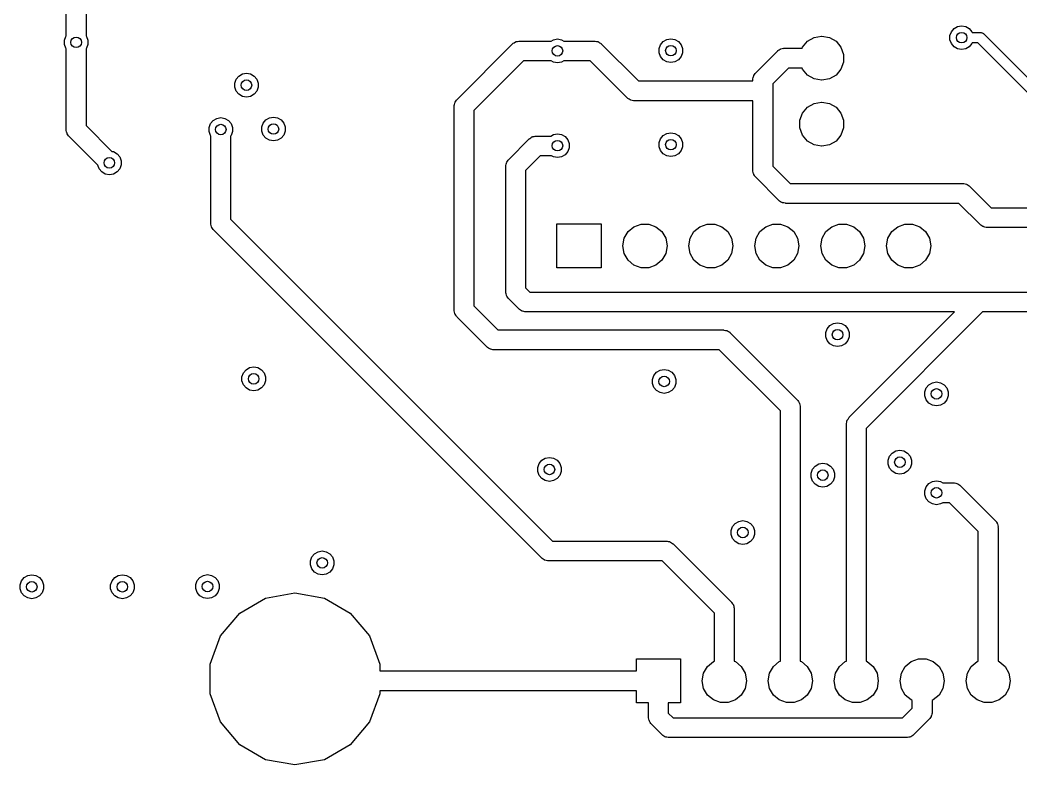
# Model space of a CAD drawing. Extents: x 91.8 to 190.7, y -114.3 to -59.5.
# Drawn here: x 94.29 to 132.84, y -114.33 to -85.64 of the extents above; entities that cross this region are included whole.
import ezdxf

# ---------------------------------------------------------------- set-up
doc = ezdxf.new("R2010")
doc.units = 0
doc.header["$MEASUREMENT"] = 0
doc.layers.add('BLACK', color=7, linetype='CONTINUOUS')

msp = doc.modelspace()

# ---------------------------------------------------------------- linework, layer by layer
at = {"layer": 'Black'}
for p, q in [((96.069, -86.2509), (96.069, -82.12)), ((96.831, -82.2778), (96.831, -86.2509)), ((130.163, -86.0905), (130.265, -85.9684)), ((130.265, -85.9684), (130.403, -85.8887)), ((130.403, -85.8887), (130.56, -85.8611)), ((130.56, -85.8611), (130.717, -85.8887)), ((130.717, -85.8887), (130.855, -85.9684)), ((130.855, -85.9684), (130.957, -86.0905)), ((95.998, -86.4203), (96.0525, -86.2705)), ((96.0525, -86.2705), (96.069, -86.2509)), ((96.831, -86.2509), (96.8475, -86.2705)), ((96.8475, -86.2705), (96.902, -86.4203)), ((119.203, -86.3887), (119.36, -86.3611)), ((119.36, -86.3611), (119.517, -86.3887)), ((124.62, -86.4589), (124.876, -86.3113)), ((124.876, -86.3113), (125.167, -86.26)), ((125.167, -86.26), (125.173, -86.26)), ((125.173, -86.26), (125.464, -86.3113)), ((125.464, -86.3113), (125.72, -86.4589)), ((130.108, -86.2403), (130.163, -86.0905)), ((130.108, -86.3997), (130.108, -86.2403)), ((130.957, -86.0905), (130.967, -86.1168)), ((130.967, -86.1168), (131.27, -86.1168)), ((131.27, -86.1168), (131.279, -86.1184)), ((131.279, -86.1184), (131.288, -86.1176)), ((131.288, -86.1176), (131.313, -86.1244)), ((131.313, -86.1244), (131.339, -86.1291)), ((131.339, -86.1291), (131.347, -86.1335)), ((131.347, -86.1335), (131.356, -86.1358)), ((131.356, -86.1358), (131.378, -86.1511)), ((131.378, -86.1511), (131.401, -86.1643)), ((131.401, -86.1643), (131.406, -86.1712)), ((131.406, -86.1712), (131.414, -86.1763)), ((131.414, -86.1763), (134.804, -89.5668)), ((95.998, -86.5797), (95.998, -86.4203)), ((96.0525, -86.7295), (95.998, -86.5797)), ((96.069, -86.7491), (96.0525, -86.7295)), ((96.069, -89.86), (96.069, -86.7491)), ((96.8475, -86.7295), (96.831, -86.7491)), ((96.831, -86.7491), (96.831, -89.7022)), ((96.902, -86.5797), (96.8475, -86.7295)), ((96.902, -86.4203), (96.902, -86.5797)), ((111.121, -88.7006), (113.261, -86.5606)), ((113.261, -86.5606), (113.274, -86.551)), ((113.274, -86.551), (113.285, -86.5381)), ((113.285, -86.5381), (113.328, -86.5132)), ((113.328, -86.5132), (113.369, -86.4847)), ((113.369, -86.4847), (113.385, -86.4804)), ((113.385, -86.4804), (113.4, -86.472)), ((113.4, -86.472), (113.449, -86.4633)), ((113.449, -86.4633), (113.497, -86.4504)), ((113.497, -86.4504), (113.513, -86.4519)), ((113.513, -86.4519), (113.53, -86.449)), ((113.53, -86.449), (114.746, -86.449)), ((114.746, -86.449), (114.833, -86.3987)), ((114.833, -86.3987), (114.99, -86.3711)), ((114.99, -86.3711), (115.147, -86.3987)), ((115.147, -86.3987), (115.234, -86.449)), ((115.234, -86.449), (116.41, -86.449)), ((116.41, -86.449), (116.427, -86.4519)), ((116.427, -86.4519), (116.443, -86.4504)), ((116.443, -86.4504), (116.491, -86.4633)), ((116.491, -86.4633), (116.54, -86.472)), ((116.54, -86.472), (116.555, -86.4804)), ((116.555, -86.4804), (116.571, -86.4847)), ((116.571, -86.4847), (116.612, -86.5132)), ((116.612, -86.5132), (116.655, -86.5381)), ((116.655, -86.5381), (116.666, -86.551)), ((116.666, -86.551), (116.679, -86.5606)), ((116.679, -86.5606), (118.108, -87.989)), ((118.908, -86.7403), (118.963, -86.5905)), ((118.908, -86.8997), (118.908, -86.7403)), ((118.963, -86.5905), (119.065, -86.4684)), ((119.065, -86.4684), (119.203, -86.3887)), ((119.517, -86.3887), (119.655, -86.4684)), ((119.655, -86.4684), (119.757, -86.5905)), ((119.757, -86.5905), (119.812, -86.7403)), ((119.812, -86.7403), (119.812, -86.8997)), ((123.585, -86.7604), (123.6, -86.752)), ((123.6, -86.752), (123.649, -86.7433)), ((123.649, -86.7433), (123.697, -86.7304)), ((123.697, -86.7304), (123.713, -86.7319)), ((123.713, -86.7319), (123.73, -86.729)), ((123.73, -86.729), (124.415, -86.729)), ((124.415, -86.729), (124.431, -86.685)), ((124.431, -86.685), (124.62, -86.4589)), ((125.72, -86.4589), (125.909, -86.685)), ((125.909, -86.685), (126.01, -86.9624)), ((130.163, -86.5495), (130.108, -86.3997)), ((130.265, -86.6716), (130.163, -86.5495)), ((130.403, -86.7513), (130.265, -86.6716)), ((130.56, -86.7789), (130.403, -86.7513)), ((130.717, -86.7513), (130.56, -86.7789)), ((130.855, -86.6716), (130.717, -86.7513)), ((130.957, -86.5495), (130.855, -86.6716)), ((130.967, -86.5232), (130.957, -86.5495)), ((131.186, -86.5232), (130.967, -86.5232)), ((134.576, -89.9137), (131.186, -86.5232)), ((118.963, -87.0495), (118.908, -86.8997)), ((119.065, -87.1716), (118.963, -87.0495)), ((119.757, -87.0495), (119.655, -87.1716)), ((119.812, -86.8997), (119.757, -87.0495)), ((122.631, -87.6706), (123.461, -86.8406)), ((123.461, -86.8406), (123.474, -86.831)), ((123.474, -86.831), (123.485, -86.8181)), ((123.485, -86.8181), (123.528, -86.7932)), ((123.528, -86.7932), (123.569, -86.7647)), ((123.569, -86.7647), (123.585, -86.7604)), ((126.01, -86.9624), (126.01, -87.2576)), ((113.688, -87.211), (111.771, -89.1278)), ((114.746, -87.211), (113.688, -87.211)), ((114.833, -87.2613), (114.746, -87.211)), ((114.99, -87.2889), (114.833, -87.2613)), ((115.147, -87.2613), (114.99, -87.2889)), ((115.234, -87.211), (115.147, -87.2613)), ((116.252, -87.211), (115.234, -87.211)), ((117.681, -88.6394), (116.252, -87.211)), ((119.203, -87.2513), (119.065, -87.1716)), ((119.36, -87.2789), (119.203, -87.2513)), ((119.517, -87.2513), (119.36, -87.2789)), ((119.655, -87.1716), (119.517, -87.2513)), ((123.888, -87.491), (123.281, -88.0978)), ((124.415, -87.491), (123.888, -87.491)), ((124.431, -87.535), (124.415, -87.491)), ((126.01, -87.2576), (125.909, -87.535)), ((102.613, -87.9205), (102.715, -87.7984)), ((102.715, -87.7984), (102.853, -87.7187)), ((102.853, -87.7187), (103.01, -87.6911)), ((103.01, -87.6911), (103.167, -87.7187)), ((103.167, -87.7187), (103.305, -87.7984)), ((103.305, -87.7984), (103.407, -87.9205)), ((122.52, -87.9068), (122.533, -87.8587)), ((122.522, -87.9235), (122.52, -87.9068)), ((122.533, -87.8587), (122.542, -87.8097)), ((122.542, -87.8097), (122.55, -87.7952)), ((122.55, -87.7952), (122.555, -87.779)), ((122.555, -87.779), (122.583, -87.7382)), ((122.583, -87.7382), (122.608, -87.6951)), ((122.608, -87.6951), (122.621, -87.6843)), ((122.621, -87.6843), (122.631, -87.6706)), ((124.62, -87.7611), (124.431, -87.535)), ((124.876, -87.9087), (124.62, -87.7611)), ((125.167, -87.96), (124.876, -87.9087)), ((125.464, -87.9087), (125.173, -87.96)), ((125.72, -87.7611), (125.464, -87.9087)), ((125.909, -87.535), (125.72, -87.7611)), ((102.558, -88.0703), (102.613, -87.9205)), ((102.558, -88.2297), (102.558, -88.0703)), ((102.613, -88.3795), (102.558, -88.2297)), ((103.407, -87.9205), (103.462, -88.0703)), ((103.462, -88.2297), (103.407, -88.3795)), ((103.462, -88.0703), (103.462, -88.2297)), ((118.108, -87.989), (119.86, -87.989)), ((119.86, -87.989), (122.03, -87.989)), ((122.03, -87.989), (122.519, -87.989)), ((122.519, -87.94), (122.522, -87.9235)), ((122.519, -87.989), (122.519, -87.94)), ((123.281, -88.0978), (123.281, -88.37)), ((125.173, -87.96), (125.167, -87.96)), ((102.715, -88.5016), (102.613, -88.3795)), ((102.853, -88.5813), (102.715, -88.5016)), ((103.01, -88.6089), (102.853, -88.5813)), ((103.167, -88.5813), (103.01, -88.6089)), ((103.305, -88.5016), (103.167, -88.5813)), ((103.407, -88.3795), (103.305, -88.5016)), ((117.694, -88.649), (117.681, -88.6394)), ((117.705, -88.6619), (117.694, -88.649)), ((117.748, -88.6868), (117.705, -88.6619)), ((123.281, -88.37), (123.281, -89.61)), ((111.009, -88.97), (111.012, -88.9535)), ((111.009, -96.81), (111.009, -88.97)), ((111.01, -88.9368), (111.023, -88.8887)), ((111.012, -88.9535), (111.01, -88.9368)), ((111.023, -88.8887), (111.032, -88.8397)), ((111.032, -88.8397), (111.04, -88.8252)), ((111.04, -88.8252), (111.045, -88.809)), ((111.045, -88.809), (111.073, -88.7682)), ((111.073, -88.7682), (111.098, -88.7251)), ((111.098, -88.7251), (111.111, -88.7143)), ((111.111, -88.7143), (111.121, -88.7006)), ((117.789, -88.7153), (117.748, -88.6868)), ((117.805, -88.7196), (117.789, -88.7153)), ((117.82, -88.728), (117.805, -88.7196)), ((117.869, -88.7367), (117.82, -88.728)), ((117.917, -88.7495), (117.869, -88.7367)), ((117.933, -88.7481), (117.917, -88.7495)), ((117.95, -88.751), (117.933, -88.7481)), ((119.86, -88.751), (117.95, -88.751)), ((122.03, -88.751), (119.86, -88.751)), ((122.519, -88.751), (122.03, -88.751)), ((122.519, -89.61), (122.519, -88.751)), ((124.431, -89.225), (124.62, -88.9989)), ((124.62, -88.9989), (124.876, -88.8513)), ((124.876, -88.8513), (125.167, -88.8)), ((125.167, -88.8), (125.173, -88.8)), ((125.173, -88.8), (125.464, -88.8513)), ((125.464, -88.8513), (125.72, -88.9989)), ((125.72, -88.9989), (125.909, -89.225)), ((101.725, -89.5084), (101.863, -89.4287)), ((101.863, -89.4287), (102.02, -89.4011)), ((102.02, -89.4011), (102.177, -89.4287)), ((102.177, -89.4287), (102.315, -89.5084)), ((103.755, -89.4884), (103.893, -89.4087)), ((103.893, -89.4087), (104.05, -89.3811)), ((104.05, -89.3811), (104.207, -89.4087)), ((104.207, -89.4087), (104.345, -89.4884)), ((111.771, -89.1278), (111.771, -96.6522)), ((124.33, -89.5024), (124.431, -89.225)), ((125.909, -89.225), (126.01, -89.5024)), ((96.831, -89.7022), (97.827, -90.6982)), ((101.568, -89.7803), (101.623, -89.6305)), ((101.568, -89.9397), (101.568, -89.7803)), ((101.623, -89.6305), (101.725, -89.5084)), ((102.315, -89.5084), (102.417, -89.6305)), ((102.417, -89.6305), (102.472, -89.7803)), ((102.472, -89.7803), (102.472, -89.9397)), ((103.598, -89.7603), (103.653, -89.6105)), ((103.598, -89.9197), (103.598, -89.7603)), ((103.653, -89.6105), (103.755, -89.4884)), ((104.345, -89.4884), (104.447, -89.6105)), ((104.447, -89.6105), (104.502, -89.7603)), ((104.502, -89.7603), (104.502, -89.9197)), ((122.519, -91.24), (122.519, -89.61)), ((123.281, -89.61), (123.281, -91.24)), ((124.33, -89.7976), (124.33, -89.5024)), ((124.431, -90.075), (124.33, -89.7976)), ((126.01, -89.7976), (125.909, -90.075)), ((126.01, -89.5024), (126.01, -89.7976)), ((96.0719, -89.8765), (96.069, -89.86)), ((96.0704, -89.8932), (96.0719, -89.8765)), ((96.0833, -89.9413), (96.0704, -89.8932)), ((96.092, -89.9903), (96.0833, -89.9413)), ((96.1004, -90.0048), (96.092, -89.9903)), ((96.1047, -90.021), (96.1004, -90.0048)), ((96.1332, -90.0618), (96.1047, -90.021)), ((96.1581, -90.1049), (96.1332, -90.0618)), ((96.171, -90.1157), (96.1581, -90.1049)), ((96.1806, -90.1294), (96.171, -90.1157)), ((97.2821, -91.2309), (96.1806, -90.1294)), ((101.623, -90.0895), (101.568, -89.9397)), ((101.639, -90.1091), (101.623, -90.0895)), ((101.639, -93.47), (101.639, -90.1091)), ((102.417, -90.0895), (102.401, -90.1091)), ((102.401, -90.1091), (102.401, -93.3122)), ((102.472, -89.9397), (102.417, -90.0895)), ((103.653, -90.0695), (103.598, -89.9197)), ((103.755, -90.1916), (103.653, -90.0695)), ((103.893, -90.2713), (103.755, -90.1916)), ((104.345, -90.1916), (104.207, -90.2713)), ((104.447, -90.0695), (104.345, -90.1916)), ((104.502, -89.9197), (104.447, -90.0695)), ((113.111, -91.0106), (113.901, -90.2202)), ((113.901, -90.2202), (113.915, -90.2106)), ((113.915, -90.2106), (113.925, -90.1978)), ((113.925, -90.1978), (113.969, -90.1729)), ((113.969, -90.1729), (114.009, -90.1444)), ((114.009, -90.1444), (114.026, -90.14)), ((114.026, -90.14), (114.04, -90.1316)), ((114.04, -90.1316), (114.089, -90.123)), ((114.089, -90.123), (114.137, -90.1101)), ((114.137, -90.1101), (114.154, -90.1116)), ((114.154, -90.1116), (114.17, -90.1087)), ((114.17, -90.1087), (114.729, -90.1087)), ((114.729, -90.1087), (114.833, -90.0487)), ((114.833, -90.0487), (114.99, -90.0211)), ((114.99, -90.0211), (115.147, -90.0487)), ((115.147, -90.0487), (115.285, -90.1284)), ((115.285, -90.1284), (115.387, -90.2505)), ((118.908, -90.3603), (118.963, -90.2105)), ((118.963, -90.2105), (119.065, -90.0884)), ((119.065, -90.0884), (119.203, -90.0087)), ((119.203, -90.0087), (119.36, -89.9811)), ((119.36, -89.9811), (119.517, -90.0087)), ((119.517, -90.0087), (119.655, -90.0884)), ((119.655, -90.0884), (119.757, -90.2105)), ((119.757, -90.2105), (119.812, -90.3603)), ((124.62, -90.3011), (124.431, -90.075)), ((125.909, -90.075), (125.72, -90.3011)), ((104.05, -90.2989), (103.893, -90.2713)), ((104.207, -90.2713), (104.05, -90.2989)), ((115.387, -90.2505), (115.442, -90.4003)), ((115.442, -90.5597), (115.387, -90.7095)), ((115.442, -90.4003), (115.442, -90.5597)), ((118.908, -90.5197), (118.908, -90.3603)), ((118.963, -90.6695), (118.908, -90.5197)), ((119.812, -90.5197), (119.757, -90.6695)), ((119.812, -90.3603), (119.812, -90.5197)), ((124.876, -90.4487), (124.62, -90.3011)), ((125.167, -90.5), (124.876, -90.4487)), ((125.173, -90.5), (125.167, -90.5)), ((125.464, -90.4487), (125.173, -90.5)), ((125.72, -90.3011), (125.464, -90.4487)), ((97.827, -90.6982), (97.887, -90.7087)), ((97.887, -90.7087), (98.025, -90.7884)), ((98.025, -90.7884), (98.1275, -90.9105)), ((98.1275, -90.9105), (98.182, -91.0603)), ((114.328, -90.8707), (113.761, -91.4378)), ((114.763, -90.8707), (114.328, -90.8707)), ((114.833, -90.9113), (114.763, -90.8707)), ((114.99, -90.9389), (114.833, -90.9113)), ((115.147, -90.9113), (114.99, -90.9389)), ((115.285, -90.8316), (115.147, -90.9113)), ((115.387, -90.7095), (115.285, -90.8316)), ((119.065, -90.7916), (118.963, -90.6695)), ((119.203, -90.8713), (119.065, -90.7916)), ((119.36, -90.8989), (119.203, -90.8713)), ((119.517, -90.8713), (119.36, -90.8989)), ((119.655, -90.7916), (119.517, -90.8713)), ((119.757, -90.6695), (119.655, -90.7916)), ((97.3325, -91.3695), (97.2821, -91.2309)), ((97.435, -91.4916), (97.3325, -91.3695)), ((98.1275, -91.3695), (98.025, -91.4916)), ((98.182, -91.2197), (98.1275, -91.3695)), ((98.182, -91.0603), (98.182, -91.2197)), ((112.999, -91.28), (113.002, -91.2635)), ((112.999, -96.11), (112.999, -91.28)), ((113, -91.2468), (113.013, -91.1987)), ((113.002, -91.2635), (113, -91.2468)), ((113.013, -91.1987), (113.022, -91.1497)), ((113.022, -91.1497), (113.03, -91.1352)), ((113.03, -91.1352), (113.035, -91.119)), ((113.035, -91.119), (113.063, -91.0782)), ((113.063, -91.0782), (113.088, -91.0351)), ((113.088, -91.0351), (113.101, -91.0243)), ((113.101, -91.0243), (113.111, -91.0106)), ((122.519, -91.43), (122.519, -91.24)), ((123.281, -91.24), (123.281, -91.2722)), ((123.281, -91.2722), (123.948, -91.939)), ((97.573, -91.5713), (97.435, -91.4916)), ((97.73, -91.5989), (97.573, -91.5713)), ((97.887, -91.5713), (97.73, -91.5989)), ((98.025, -91.4916), (97.887, -91.5713)), ((113.761, -91.4378), (113.761, -95.9522)), ((122.522, -91.4465), (122.519, -91.43)), ((122.52, -91.4632), (122.522, -91.4465)), ((122.533, -91.5113), (122.52, -91.4632)), ((122.542, -91.5603), (122.533, -91.5113)), ((122.55, -91.5748), (122.542, -91.5603)), ((122.555, -91.591), (122.55, -91.5748)), ((122.583, -91.6318), (122.555, -91.591)), ((122.608, -91.6749), (122.583, -91.6318)), ((122.621, -91.6857), (122.608, -91.6749)), ((122.631, -91.6994), (122.621, -91.6857)), ((123.521, -92.5894), (122.631, -91.6994)), ((123.948, -91.939), (130.61, -91.939)), ((130.61, -91.939), (130.627, -91.9419)), ((130.627, -91.9419), (130.643, -91.9404)), ((130.643, -91.9404), (130.691, -91.9533)), ((130.691, -91.9533), (130.74, -91.962)), ((130.74, -91.962), (130.755, -91.9704)), ((130.755, -91.9704), (130.771, -91.9747)), ((130.771, -91.9747), (130.812, -92.0032)), ((130.812, -92.0032), (130.855, -92.0281)), ((130.855, -92.0281), (130.866, -92.041)), ((130.866, -92.041), (130.879, -92.0506)), ((130.879, -92.0506), (131.698, -92.869)), ((123.534, -92.599), (123.521, -92.5894)), ((123.545, -92.6119), (123.534, -92.599)), ((123.588, -92.6368), (123.545, -92.6119)), ((123.629, -92.6653), (123.588, -92.6368)), ((123.645, -92.6696), (123.629, -92.6653)), ((123.66, -92.678), (123.645, -92.6696)), ((123.709, -92.6867), (123.66, -92.678)), ((123.757, -92.6996), (123.709, -92.6867)), ((123.773, -92.6981), (123.757, -92.6996)), ((123.79, -92.701), (123.773, -92.6981)), ((130.452, -92.701), (123.79, -92.701)), ((131.271, -93.5194), (130.452, -92.701)), ((131.698, -92.869), (134.406, -92.869)), ((101.642, -93.4865), (101.639, -93.47)), ((101.64, -93.5032), (101.642, -93.4865)), ((101.653, -93.5513), (101.64, -93.5032)), ((101.662, -93.6003), (101.653, -93.5513)), ((101.67, -93.6148), (101.662, -93.6003)), ((101.675, -93.631), (101.67, -93.6148)), ((101.703, -93.6718), (101.675, -93.631)), ((101.728, -93.7149), (101.703, -93.6718)), ((102.401, -93.3122), (114.798, -105.709)), ((114.97, -95.19), (114.97, -93.49)), ((114.97, -93.49), (116.67, -93.49)), ((116.67, -93.49), (116.67, -95.19)), ((117.709, -93.7904), (117.935, -93.6006)), ((117.935, -93.6006), (118.212, -93.4997)), ((118.212, -93.4997), (118.508, -93.4997)), ((118.508, -93.4997), (118.785, -93.6006)), ((118.785, -93.6006), (119.011, -93.7904)), ((120.249, -93.7904), (120.475, -93.6006)), ((120.475, -93.6006), (120.752, -93.4997)), ((120.752, -93.4997), (121.048, -93.4997)), ((121.048, -93.4997), (121.325, -93.6006)), ((121.325, -93.6006), (121.551, -93.7904)), ((122.789, -93.7904), (123.015, -93.6006)), ((123.015, -93.6006), (123.292, -93.4997)), ((123.292, -93.4997), (123.588, -93.4997)), ((123.588, -93.4997), (123.865, -93.6006)), ((123.865, -93.6006), (124.091, -93.7904)), ((125.329, -93.7904), (125.555, -93.6006)), ((125.555, -93.6006), (125.832, -93.4997)), ((125.832, -93.4997), (126.128, -93.4997)), ((126.128, -93.4997), (126.405, -93.6006)), ((126.405, -93.6006), (126.631, -93.7904)), ((127.869, -93.7904), (128.095, -93.6006)), ((128.095, -93.6006), (128.372, -93.4997)), ((128.372, -93.4997), (128.668, -93.4997)), ((128.668, -93.4997), (128.945, -93.6006)), ((128.945, -93.6006), (129.171, -93.7904)), ((131.284, -93.529), (131.271, -93.5194)), ((131.295, -93.5419), (131.284, -93.529)), ((131.338, -93.5668), (131.295, -93.5419)), ((131.379, -93.5953), (131.338, -93.5668)), ((131.395, -93.5996), (131.379, -93.5953)), ((131.41, -93.608), (131.395, -93.5996)), ((131.459, -93.6167), (131.41, -93.608)), ((131.507, -93.6295), (131.459, -93.6167)), ((131.523, -93.6281), (131.507, -93.6295)), ((131.54, -93.631), (131.523, -93.6281)), ((134.406, -93.631), (131.54, -93.631)), ((101.741, -93.7257), (101.728, -93.7149)), ((101.751, -93.7394), (101.741, -93.7257)), ((114.371, -106.359), (101.751, -93.7394)), ((117.51, -94.3368), (117.561, -94.046)), ((117.561, -94.046), (117.709, -93.7904)), ((119.011, -93.7904), (119.159, -94.046)), ((119.159, -94.046), (119.21, -94.3368)), ((120.05, -94.3368), (120.101, -94.046)), ((120.101, -94.046), (120.249, -93.7904)), ((121.551, -93.7904), (121.699, -94.046)), ((121.699, -94.046), (121.75, -94.3368)), ((122.59, -94.3368), (122.641, -94.046)), ((122.641, -94.046), (122.789, -93.7904)), ((124.091, -93.7904), (124.239, -94.046)), ((124.239, -94.046), (124.29, -94.3368)), ((125.13, -94.3368), (125.181, -94.046)), ((125.181, -94.046), (125.329, -93.7904)), ((126.631, -93.7904), (126.779, -94.046)), ((126.779, -94.046), (126.83, -94.3368)), ((127.67, -94.3368), (127.721, -94.046)), ((127.721, -94.046), (127.869, -93.7904)), ((129.171, -93.7904), (129.319, -94.046)), ((129.319, -94.046), (129.37, -94.3368)), ((117.51, -94.3432), (117.51, -94.3368)), ((117.561, -94.634), (117.51, -94.3432)), ((119.21, -94.3432), (119.159, -94.634)), ((119.21, -94.3368), (119.21, -94.3432)), ((120.05, -94.3432), (120.05, -94.3368)), ((120.101, -94.634), (120.05, -94.3432)), ((121.75, -94.3432), (121.699, -94.634)), ((121.75, -94.3368), (121.75, -94.3432)), ((122.59, -94.3432), (122.59, -94.3368)), ((122.641, -94.634), (122.59, -94.3432)), ((124.29, -94.3432), (124.239, -94.634)), ((124.29, -94.3368), (124.29, -94.3432)), ((125.13, -94.3432), (125.13, -94.3368)), ((125.181, -94.634), (125.13, -94.3432)), ((126.83, -94.3432), (126.779, -94.634)), ((126.83, -94.3368), (126.83, -94.3432)), ((127.67, -94.3432), (127.67, -94.3368)), ((127.721, -94.634), (127.67, -94.3432)), ((129.37, -94.3432), (129.319, -94.634)), ((129.37, -94.3368), (129.37, -94.3432)), ((117.709, -94.8896), (117.561, -94.634)), ((119.159, -94.634), (119.011, -94.8896)), ((120.249, -94.8896), (120.101, -94.634)), ((121.699, -94.634), (121.551, -94.8896)), ((122.789, -94.8896), (122.641, -94.634)), ((124.239, -94.634), (124.091, -94.8896)), ((125.329, -94.8896), (125.181, -94.634)), ((126.779, -94.634), (126.631, -94.8896)), ((127.869, -94.8896), (127.721, -94.634)), ((129.319, -94.634), (129.171, -94.8896)), ((116.67, -95.19), (114.97, -95.19)), ((117.935, -95.0794), (117.709, -94.8896)), ((118.212, -95.1803), (117.935, -95.0794)), ((118.508, -95.1803), (118.212, -95.1803)), ((118.785, -95.0794), (118.508, -95.1803)), ((119.011, -94.8896), (118.785, -95.0794)), ((120.475, -95.0794), (120.249, -94.8896)), ((120.752, -95.1803), (120.475, -95.0794)), ((121.048, -95.1803), (120.752, -95.1803)), ((121.325, -95.0794), (121.048, -95.1803)), ((121.551, -94.8896), (121.325, -95.0794)), ((123.015, -95.0794), (122.789, -94.8896)), ((123.292, -95.1803), (123.015, -95.0794)), ((123.588, -95.1803), (123.292, -95.1803)), ((123.865, -95.0794), (123.588, -95.1803)), ((124.091, -94.8896), (123.865, -95.0794)), ((125.555, -95.0794), (125.329, -94.8896)), ((125.832, -95.1803), (125.555, -95.0794)), ((126.128, -95.1803), (125.832, -95.1803)), ((126.405, -95.0794), (126.128, -95.1803)), ((126.631, -94.8896), (126.405, -95.0794)), ((128.095, -95.0794), (127.869, -94.8896)), ((128.372, -95.1803), (128.095, -95.0794)), ((128.668, -95.1803), (128.372, -95.1803)), ((128.945, -95.0794), (128.668, -95.1803)), ((129.171, -94.8896), (128.945, -95.0794)), ((113.761, -95.9522), (113.928, -96.119)), ((113.002, -96.1265), (112.999, -96.11)), ((113, -96.1432), (113.002, -96.1265)), ((113.013, -96.1913), (113, -96.1432)), ((113.022, -96.2403), (113.013, -96.1913)), ((113.03, -96.2548), (113.022, -96.2403)), ((113.035, -96.271), (113.03, -96.2548)), ((113.063, -96.3118), (113.035, -96.271)), ((113.088, -96.3549), (113.063, -96.3118)), ((113.101, -96.3657), (113.088, -96.3549)), ((113.111, -96.3794), (113.101, -96.3657)), ((113.501, -96.7694), (113.111, -96.3794)), ((113.928, -96.119), (127.57, -96.119)), ((127.57, -96.119), (133.842, -96.119)), ((111.771, -96.6522), (112.499, -97.3806)), ((113.514, -96.779), (113.501, -96.7694)), ((111.012, -96.8265), (111.009, -96.81)), ((111.01, -96.8432), (111.012, -96.8265)), ((111.023, -96.8913), (111.01, -96.8432)), ((111.032, -96.9403), (111.023, -96.8913)), ((111.04, -96.9548), (111.032, -96.9403)), ((111.045, -96.971), (111.04, -96.9548)), ((111.073, -97.0118), (111.045, -96.971)), ((111.098, -97.0549), (111.073, -97.0118)), ((111.111, -97.0657), (111.098, -97.0549)), ((111.121, -97.0794), (111.111, -97.0657)), ((111.961, -97.9194), (111.121, -97.0794)), ((113.525, -96.7919), (113.514, -96.779)), ((113.568, -96.8168), (113.525, -96.7919)), ((113.609, -96.8453), (113.568, -96.8168)), ((113.625, -96.8496), (113.609, -96.8453)), ((113.64, -96.858), (113.625, -96.8496)), ((113.689, -96.8667), (113.64, -96.858)), ((113.737, -96.8795), (113.689, -96.8667)), ((113.753, -96.8781), (113.737, -96.8795)), ((113.77, -96.881), (113.753, -96.8781)), ((127.57, -96.881), (113.77, -96.881)), ((126.231, -100.941), (130.29, -96.881)), ((131.368, -96.881), (126.881, -101.368)), ((130.29, -96.881), (127.57, -96.881)), ((134, -96.881), (131.368, -96.881)), ((112.499, -97.3806), (112.499, -97.3806)), ((112.499, -97.3806), (112.698, -97.579)), ((125.328, -97.6803), (125.383, -97.5305)), ((125.383, -97.5305), (125.485, -97.4084)), ((125.485, -97.4084), (125.623, -97.3287)), ((125.623, -97.3287), (125.78, -97.3011)), ((125.78, -97.3011), (125.937, -97.3287)), ((125.937, -97.3287), (126.075, -97.4084)), ((126.075, -97.4084), (126.177, -97.5305)), ((126.177, -97.5305), (126.232, -97.6803)), ((112.271, -98.2294), (111.961, -97.9194)), ((111.961, -97.9194), (111.961, -97.9194)), ((112.698, -97.579), (121.38, -97.579)), ((121.38, -97.579), (121.397, -97.5819)), ((121.397, -97.5819), (121.413, -97.5804)), ((121.413, -97.5804), (121.461, -97.5933)), ((121.461, -97.5933), (121.51, -97.602)), ((121.51, -97.602), (121.525, -97.6104)), ((121.525, -97.6104), (121.541, -97.6147)), ((121.541, -97.6147), (121.582, -97.6432)), ((121.582, -97.6432), (121.625, -97.6681)), ((121.625, -97.6681), (121.636, -97.681)), ((121.636, -97.681), (121.649, -97.6906)), ((121.649, -97.6906), (124.229, -100.271)), ((125.328, -97.8397), (125.328, -97.6803)), ((125.383, -97.9895), (125.328, -97.8397)), ((126.232, -97.8397), (126.177, -97.9895)), ((126.232, -97.6803), (126.232, -97.8397)), ((112.284, -98.239), (112.271, -98.2294)), ((112.295, -98.2519), (112.284, -98.239)), ((112.338, -98.2768), (112.295, -98.2519)), ((112.379, -98.3053), (112.338, -98.2768)), ((112.395, -98.3096), (112.379, -98.3053)), ((112.41, -98.318), (112.395, -98.3096)), ((112.459, -98.3267), (112.41, -98.318)), ((125.485, -98.1116), (125.383, -97.9895)), ((125.623, -98.1913), (125.485, -98.1116)), ((125.78, -98.2189), (125.623, -98.1913)), ((125.937, -98.1913), (125.78, -98.2189)), ((126.075, -98.1116), (125.937, -98.1913)), ((126.177, -97.9895), (126.075, -98.1116)), ((112.507, -98.3395), (112.459, -98.3267)), ((112.523, -98.3381), (112.507, -98.3395)), ((112.54, -98.341), (112.523, -98.3381)), ((121.222, -98.341), (112.54, -98.341)), ((123.579, -100.698), (121.222, -98.341)), ((102.995, -99.1084), (103.133, -99.0287)), ((103.133, -99.0287), (103.29, -99.0011)), ((103.29, -99.0011), (103.447, -99.0287)), ((103.447, -99.0287), (103.585, -99.1084)), ((102.838, -99.3803), (102.893, -99.2305)), ((102.838, -99.5397), (102.838, -99.3803)), ((102.893, -99.2305), (102.995, -99.1084)), ((103.585, -99.1084), (103.687, -99.2305)), ((103.687, -99.2305), (103.742, -99.3803)), ((103.742, -99.3803), (103.742, -99.5397)), ((118.648, -99.4803), (118.703, -99.3305)), ((118.703, -99.3305), (118.805, -99.2084)), ((118.805, -99.2084), (118.943, -99.1287)), ((118.943, -99.1287), (119.1, -99.1011)), ((119.1, -99.1011), (119.257, -99.1287)), ((119.257, -99.1287), (119.395, -99.2084)), ((119.395, -99.2084), (119.497, -99.3305)), ((119.497, -99.3305), (119.552, -99.4803)), ((102.893, -99.6895), (102.838, -99.5397)), ((102.995, -99.8116), (102.893, -99.6895)), ((103.133, -99.8913), (102.995, -99.8116)), ((103.585, -99.8116), (103.447, -99.8913)), ((103.687, -99.6895), (103.585, -99.8116)), ((103.742, -99.5397), (103.687, -99.6895)), ((118.648, -99.6397), (118.648, -99.4803)), ((118.703, -99.7895), (118.648, -99.6397)), ((118.805, -99.9116), (118.703, -99.7895)), ((119.497, -99.7895), (119.395, -99.9116)), ((119.552, -99.6397), (119.497, -99.7895)), ((119.552, -99.4803), (119.552, -99.6397)), ((129.138, -99.9603), (129.193, -99.8105)), ((129.193, -99.8105), (129.295, -99.6884)), ((129.295, -99.6884), (129.433, -99.6087)), ((129.433, -99.6087), (129.59, -99.5811)), ((129.59, -99.5811), (129.747, -99.6087)), ((129.747, -99.6087), (129.885, -99.6884)), ((129.885, -99.6884), (129.987, -99.8105)), ((129.987, -99.8105), (130.042, -99.9603)), ((103.29, -99.9189), (103.133, -99.8913)), ((103.447, -99.8913), (103.29, -99.9189)), ((118.943, -99.9913), (118.805, -99.9116)), ((119.1, -100.019), (118.943, -99.9913)), ((119.257, -99.9913), (119.1, -100.019)), ((119.395, -99.9116), (119.257, -99.9913)), ((129.138, -100.12), (129.138, -99.9603)), ((129.193, -100.269), (129.138, -100.12)), ((130.042, -100.12), (129.987, -100.269)), ((130.042, -99.9603), (130.042, -100.12)), ((124.229, -100.271), (124.239, -100.284)), ((124.239, -100.284), (124.252, -100.295)), ((124.252, -100.295), (124.277, -100.338)), ((124.277, -100.338), (124.305, -100.379)), ((124.305, -100.379), (124.31, -100.395)), ((124.31, -100.395), (124.318, -100.41)), ((124.318, -100.41), (124.327, -100.459)), ((124.327, -100.459), (124.34, -100.507)), ((124.34, -100.507), (124.338, -100.523)), ((124.338, -100.523), (124.341, -100.54)), ((124.341, -100.54), (124.341, -110.335)), ((129.295, -100.392), (129.193, -100.269)), ((129.433, -100.471), (129.295, -100.392)), ((129.59, -100.499), (129.433, -100.471)), ((129.747, -100.471), (129.59, -100.499)), ((129.885, -100.392), (129.747, -100.471)), ((129.987, -100.269), (129.885, -100.392)), ((123.579, -110.335), (123.579, -100.698)), ((126.155, -101.049), (126.183, -101.008)), ((126.183, -101.008), (126.208, -100.965)), ((126.208, -100.965), (126.221, -100.954)), ((126.221, -100.954), (126.231, -100.941)), ((126.119, -101.21), (126.122, -101.193)), ((126.119, -102.23), (126.119, -101.21)), ((126.12, -101.177), (126.133, -101.129)), ((126.122, -101.193), (126.12, -101.177)), ((126.133, -101.129), (126.142, -101.08)), ((126.142, -101.08), (126.15, -101.065)), ((126.15, -101.065), (126.155, -101.049)), ((126.881, -101.368), (126.881, -102.23)), ((114.385, -102.598), (114.523, -102.519)), ((114.523, -102.519), (114.68, -102.491)), ((114.68, -102.491), (114.837, -102.519)), ((114.837, -102.519), (114.975, -102.598)), ((126.119, -106.78), (126.119, -102.23)), ((126.881, -102.23), (126.881, -106.78)), ((127.728, -102.59), (127.783, -102.441)), ((127.783, -102.441), (127.885, -102.318)), ((127.885, -102.318), (128.023, -102.239)), ((128.023, -102.239), (128.18, -102.211)), ((128.18, -102.211), (128.337, -102.239)), ((128.337, -102.239), (128.475, -102.318)), ((128.475, -102.318), (128.577, -102.441)), ((128.577, -102.441), (128.632, -102.59)), ((114.228, -102.87), (114.283, -102.721)), ((114.228, -103.03), (114.228, -102.87)), ((114.283, -102.721), (114.385, -102.598)), ((114.975, -102.598), (115.077, -102.721)), ((115.077, -102.721), (115.132, -102.87)), ((115.132, -102.87), (115.132, -103.03)), ((124.758, -103.09), (124.813, -102.941)), ((124.813, -102.941), (124.915, -102.818)), ((124.915, -102.818), (125.053, -102.739)), ((125.053, -102.739), (125.21, -102.711)), ((125.21, -102.711), (125.367, -102.739)), ((125.367, -102.739), (125.505, -102.818)), ((125.505, -102.818), (125.607, -102.941)), ((125.607, -102.941), (125.662, -103.09)), ((127.728, -102.75), (127.728, -102.59)), ((127.783, -102.899), (127.728, -102.75)), ((127.885, -103.022), (127.783, -102.899)), ((128.577, -102.899), (128.475, -103.022)), ((128.632, -102.75), (128.577, -102.899)), ((128.632, -102.59), (128.632, -102.75)), ((114.283, -103.179), (114.228, -103.03)), ((114.385, -103.302), (114.283, -103.179)), ((114.523, -103.381), (114.385, -103.302)), ((114.975, -103.302), (114.837, -103.381)), ((115.077, -103.179), (114.975, -103.302)), ((115.132, -103.03), (115.077, -103.179)), ((124.758, -103.25), (124.758, -103.09)), ((124.813, -103.399), (124.758, -103.25)), ((125.662, -103.25), (125.607, -103.399)), ((125.662, -103.09), (125.662, -103.25)), ((128.023, -103.101), (127.885, -103.022)), ((128.18, -103.129), (128.023, -103.101)), ((128.337, -103.101), (128.18, -103.129)), ((128.475, -103.022), (128.337, -103.101)), ((114.68, -103.409), (114.523, -103.381)), ((114.837, -103.381), (114.68, -103.409)), ((124.915, -103.522), (124.813, -103.399)), ((125.053, -103.601), (124.915, -103.522)), ((125.21, -103.629), (125.053, -103.601)), ((125.367, -103.601), (125.21, -103.629)), ((125.505, -103.522), (125.367, -103.601)), ((125.607, -103.399), (125.505, -103.522)), ((129.138, -103.77), (129.193, -103.621)), ((129.193, -103.621), (129.295, -103.498)), ((129.295, -103.498), (129.433, -103.419)), ((129.433, -103.419), (129.59, -103.391)), ((129.59, -103.391), (129.747, -103.419)), ((129.747, -103.419), (129.834, -103.469)), ((129.834, -103.469), (130.25, -103.469)), ((130.25, -103.469), (130.267, -103.472)), ((130.267, -103.472), (130.283, -103.47)), ((130.283, -103.47), (130.331, -103.483)), ((130.331, -103.483), (130.38, -103.492)), ((130.38, -103.492), (130.395, -103.5)), ((130.395, -103.5), (130.411, -103.505)), ((130.411, -103.505), (130.452, -103.533)), ((130.452, -103.533), (130.495, -103.558)), ((130.495, -103.558), (130.506, -103.571)), ((130.506, -103.571), (130.519, -103.581)), ((130.519, -103.581), (131.849, -104.911)), ((129.138, -103.93), (129.138, -103.77)), ((129.193, -104.079), (129.138, -103.93)), ((129.295, -104.202), (129.193, -104.079)), ((129.433, -104.281), (129.295, -104.202)), ((129.59, -104.309), (129.433, -104.281)), ((129.747, -104.281), (129.59, -104.309)), ((129.834, -104.231), (129.747, -104.281)), ((130.092, -104.231), (129.834, -104.231)), ((131.199, -105.338), (130.092, -104.231)), ((121.678, -105.3), (121.733, -105.151)), ((121.733, -105.151), (121.835, -105.028)), ((121.835, -105.028), (121.973, -104.949)), ((121.973, -104.949), (122.13, -104.921)), ((122.13, -104.921), (122.287, -104.949)), ((122.287, -104.949), (122.425, -105.028)), ((122.425, -105.028), (122.527, -105.151)), ((122.527, -105.151), (122.582, -105.3)), ((131.849, -104.911), (131.859, -104.924)), ((131.859, -104.924), (131.872, -104.935)), ((131.872, -104.935), (131.897, -104.978)), ((131.897, -104.978), (131.925, -105.019)), ((131.925, -105.019), (131.93, -105.035)), ((131.93, -105.035), (131.938, -105.05)), ((131.938, -105.05), (131.947, -105.099)), ((131.947, -105.099), (131.96, -105.147)), ((131.96, -105.147), (131.958, -105.163)), ((131.958, -105.163), (131.961, -105.18)), ((131.961, -105.18), (131.961, -110.335)), ((121.678, -105.46), (121.678, -105.3)), ((121.733, -105.609), (121.678, -105.46)), ((121.835, -105.732), (121.733, -105.609)), ((122.527, -105.609), (122.425, -105.732)), ((122.582, -105.46), (122.527, -105.609)), ((122.582, -105.3), (122.582, -105.46)), ((131.199, -110.335), (131.199, -105.338)), ((114.798, -105.709), (119.18, -105.709)), ((119.18, -105.709), (119.197, -105.712)), ((119.197, -105.712), (119.213, -105.71)), ((119.213, -105.71), (119.261, -105.723)), ((119.261, -105.723), (119.31, -105.732)), ((119.31, -105.732), (119.325, -105.74)), ((119.325, -105.74), (119.341, -105.745)), ((119.341, -105.745), (119.382, -105.773)), ((119.382, -105.773), (119.425, -105.798)), ((119.425, -105.798), (119.436, -105.811)), ((119.436, -105.811), (119.449, -105.821)), ((119.449, -105.821), (121.689, -108.061)), ((121.973, -105.811), (121.835, -105.732)), ((122.13, -105.839), (121.973, -105.811)), ((122.287, -105.811), (122.13, -105.839)), ((122.425, -105.732), (122.287, -105.811)), ((105.478, -106.47), (105.533, -106.321)), ((105.533, -106.321), (105.635, -106.198)), ((105.635, -106.198), (105.773, -106.119)), ((105.773, -106.119), (105.93, -106.091)), ((105.93, -106.091), (106.087, -106.119)), ((106.087, -106.119), (106.225, -106.198)), ((106.225, -106.198), (106.327, -106.321)), ((106.327, -106.321), (106.382, -106.47)), ((114.384, -106.369), (114.371, -106.359)), ((114.395, -106.382), (114.384, -106.369)), ((114.438, -106.407), (114.395, -106.382)), ((114.479, -106.435), (114.438, -106.407)), ((105.478, -106.63), (105.478, -106.47)), ((105.533, -106.779), (105.478, -106.63)), ((105.635, -106.902), (105.533, -106.779)), ((106.327, -106.779), (106.225, -106.902)), ((106.382, -106.63), (106.327, -106.779)), ((106.382, -106.47), (106.382, -106.63)), ((114.495, -106.44), (114.479, -106.435)), ((114.51, -106.448), (114.495, -106.44)), ((114.559, -106.457), (114.51, -106.448)), ((114.607, -106.47), (114.559, -106.457)), ((114.623, -106.468), (114.607, -106.47)), ((114.64, -106.471), (114.623, -106.468)), ((119.022, -106.471), (114.64, -106.471)), ((121.039, -108.488), (119.022, -106.471)), ((126.119, -108.4), (126.119, -106.78)), ((126.881, -106.78), (126.881, -108.4)), ((94.3425, -107.241), (94.445, -107.118)), ((94.445, -107.118), (94.583, -107.039)), ((94.583, -107.039), (94.74, -107.011)), ((94.74, -107.011), (94.897, -107.039)), ((94.897, -107.039), (95.035, -107.118)), ((95.035, -107.118), (95.1375, -107.241)), ((97.8325, -107.241), (97.935, -107.118)), ((97.935, -107.118), (98.073, -107.039)), ((98.073, -107.039), (98.23, -107.011)), ((98.23, -107.011), (98.387, -107.039)), ((98.387, -107.039), (98.525, -107.118)), ((98.525, -107.118), (98.6275, -107.241)), ((101.113, -107.231), (101.215, -107.108)), ((101.215, -107.108), (101.353, -107.029)), ((101.353, -107.029), (101.51, -107.001)), ((101.51, -107.001), (101.667, -107.029)), ((101.667, -107.029), (101.805, -107.108)), ((101.805, -107.108), (101.907, -107.231)), ((105.773, -106.981), (105.635, -106.902)), ((105.93, -107.009), (105.773, -106.981)), ((106.087, -106.981), (105.93, -107.009)), ((106.225, -106.902), (106.087, -106.981)), ((94.288, -107.39), (94.3425, -107.241)), ((94.288, -107.55), (94.288, -107.39)), ((94.3425, -107.699), (94.288, -107.55)), ((95.1375, -107.241), (95.192, -107.39)), ((95.192, -107.55), (95.1375, -107.699)), ((95.192, -107.39), (95.192, -107.55)), ((97.778, -107.39), (97.8325, -107.241)), ((97.778, -107.55), (97.778, -107.39)), ((97.8325, -107.699), (97.778, -107.55)), ((98.6275, -107.241), (98.682, -107.39)), ((98.682, -107.55), (98.6275, -107.699)), ((98.682, -107.39), (98.682, -107.55)), ((101.058, -107.38), (101.113, -107.231)), ((101.058, -107.54), (101.058, -107.38)), ((101.113, -107.689), (101.058, -107.54)), ((101.907, -107.231), (101.962, -107.38)), ((101.962, -107.54), (101.907, -107.689)), ((101.962, -107.38), (101.962, -107.54)), ((94.445, -107.822), (94.3425, -107.699)), ((94.583, -107.901), (94.445, -107.822)), ((94.74, -107.929), (94.583, -107.901)), ((94.897, -107.901), (94.74, -107.929)), ((95.035, -107.822), (94.897, -107.901)), ((95.1375, -107.699), (95.035, -107.822)), ((97.935, -107.822), (97.8325, -107.699)), ((98.073, -107.901), (97.935, -107.822)), ((98.23, -107.929), (98.073, -107.901)), ((98.387, -107.901), (98.23, -107.929)), ((98.525, -107.822), (98.387, -107.901)), ((98.6275, -107.699), (98.525, -107.822)), ((101.215, -107.812), (101.113, -107.689)), ((101.353, -107.891), (101.215, -107.812)), ((101.51, -107.919), (101.353, -107.891)), ((101.667, -107.891), (101.51, -107.919)), ((101.805, -107.812), (101.667, -107.891)), ((101.907, -107.689), (101.805, -107.812)), ((102.751, -108.482), (103.747, -107.907)), ((103.747, -107.907), (104.88, -107.707)), ((104.88, -107.707), (106.013, -107.907)), ((106.013, -107.907), (107.009, -108.482)), ((121.689, -108.061), (121.699, -108.074)), ((121.699, -108.074), (121.712, -108.085)), ((121.712, -108.085), (121.737, -108.128)), ((121.737, -108.128), (121.765, -108.169)), ((121.765, -108.169), (121.77, -108.185)), ((121.77, -108.185), (121.778, -108.2)), ((121.778, -108.2), (121.787, -108.249)), ((121.787, -108.249), (121.8, -108.297)), ((121.8, -108.297), (121.798, -108.313)), ((121.798, -108.313), (121.801, -108.33)), ((121.801, -108.33), (121.801, -110.335)), ((102.011, -109.364), (102.751, -108.482)), ((107.009, -108.482), (107.749, -109.364)), ((121.039, -110.335), (121.039, -108.488)), ((126.119, -110.335), (126.119, -108.4)), ((126.881, -108.4), (126.881, -110.335)), ((101.618, -110.445), (102.011, -109.364)), ((107.749, -109.364), (108.142, -110.445)), ((118.03, -110.709), (118.03, -110.24)), ((118.03, -110.24), (119.73, -110.24)), ((119.73, -110.24), (119.73, -111.94)), ((128.615, -110.351), (128.892, -110.25)), ((128.892, -110.25), (129.188, -110.25)), ((129.188, -110.25), (129.465, -110.351)), ((101.618, -111.595), (101.618, -110.445)), ((108.142, -110.445), (108.142, -110.709)), ((120.621, -110.796), (120.769, -110.54)), ((120.769, -110.54), (120.995, -110.351)), ((120.995, -110.351), (121.039, -110.335)), ((121.801, -110.335), (121.845, -110.351)), ((121.845, -110.351), (122.071, -110.54)), ((122.071, -110.54), (122.219, -110.796)), ((123.161, -110.796), (123.309, -110.54)), ((123.309, -110.54), (123.535, -110.351)), ((123.535, -110.351), (123.579, -110.335)), ((124.341, -110.335), (124.385, -110.351)), ((124.385, -110.351), (124.611, -110.54)), ((124.611, -110.54), (124.759, -110.796)), ((125.701, -110.796), (125.849, -110.54)), ((125.849, -110.54), (126.075, -110.351)), ((126.075, -110.351), (126.119, -110.335)), ((126.881, -110.335), (126.925, -110.351)), ((126.925, -110.351), (127.151, -110.54)), ((127.151, -110.54), (127.299, -110.796)), ((128.241, -110.796), (128.389, -110.54)), ((128.389, -110.54), (128.615, -110.351)), ((129.465, -110.351), (129.691, -110.54)), ((129.691, -110.54), (129.839, -110.796)), ((130.781, -110.796), (130.929, -110.54)), ((130.929, -110.54), (131.155, -110.351)), ((131.155, -110.351), (131.199, -110.335)), ((131.961, -110.335), (132.005, -110.351)), ((132.005, -110.351), (132.231, -110.54)), ((132.231, -110.54), (132.379, -110.796)), ((108.142, -110.709), (118.03, -110.709)), ((120.57, -111.087), (120.621, -110.796)), ((122.219, -110.796), (122.27, -111.087)), ((123.11, -111.087), (123.161, -110.796)), ((124.759, -110.796), (124.81, -111.087)), ((125.65, -111.087), (125.701, -110.796)), ((127.299, -110.796), (127.35, -111.087)), ((128.19, -111.087), (128.241, -110.796)), ((129.839, -110.796), (129.89, -111.087)), ((130.73, -111.087), (130.781, -110.796)), ((132.379, -110.796), (132.43, -111.087)), ((120.57, -111.093), (120.57, -111.087)), ((120.621, -111.384), (120.57, -111.093)), ((120.769, -111.64), (120.621, -111.384)), ((122.219, -111.384), (122.071, -111.64)), ((122.27, -111.093), (122.219, -111.384)), ((122.27, -111.087), (122.27, -111.093)), ((123.11, -111.093), (123.11, -111.087)), ((123.161, -111.384), (123.11, -111.093)), ((123.309, -111.64), (123.161, -111.384)), ((124.759, -111.384), (124.611, -111.64)), ((124.81, -111.093), (124.759, -111.384)), ((124.81, -111.087), (124.81, -111.093)), ((125.65, -111.093), (125.65, -111.087)), ((125.701, -111.384), (125.65, -111.093)), ((125.849, -111.64), (125.701, -111.384)), ((127.299, -111.384), (127.151, -111.64)), ((127.35, -111.093), (127.299, -111.384)), ((127.35, -111.087), (127.35, -111.093)), ((128.19, -111.093), (128.19, -111.087)), ((128.241, -111.384), (128.19, -111.093)), ((128.389, -111.64), (128.241, -111.384)), ((129.839, -111.384), (129.691, -111.64)), ((129.89, -111.093), (129.839, -111.384)), ((129.89, -111.087), (129.89, -111.093)), ((130.73, -111.093), (130.73, -111.087)), ((130.781, -111.384), (130.73, -111.093)), ((130.929, -111.64), (130.781, -111.384)), ((132.379, -111.384), (132.231, -111.64)), ((132.43, -111.093), (132.379, -111.384)), ((132.43, -111.087), (132.43, -111.093)), ((102.011, -112.676), (101.618, -111.595)), ((108.142, -111.595), (107.749, -112.676)), ((118.03, -111.471), (108.142, -111.471)), ((108.142, -111.471), (108.142, -111.595)), ((118.03, -111.94), (118.03, -111.471)), ((120.995, -111.829), (120.769, -111.64)), ((122.071, -111.64), (121.845, -111.829)), ((123.535, -111.829), (123.309, -111.64)), ((124.611, -111.64), (124.385, -111.829)), ((126.075, -111.829), (125.849, -111.64)), ((127.151, -111.64), (126.925, -111.829)), ((128.615, -111.829), (128.389, -111.64)), ((129.691, -111.64), (129.465, -111.829)), ((131.155, -111.829), (130.929, -111.64)), ((132.231, -111.64), (132.005, -111.829)), ((118.499, -111.94), (118.03, -111.94)), ((118.499, -112.49), (118.499, -111.94)), ((119.73, -111.94), (119.261, -111.94)), ((119.261, -111.94), (119.261, -112.332)), ((121.272, -111.93), (120.995, -111.829)), ((121.568, -111.93), (121.272, -111.93)), ((121.845, -111.829), (121.568, -111.93)), ((123.812, -111.93), (123.535, -111.829)), ((124.108, -111.93), (123.812, -111.93)), ((124.385, -111.829), (124.108, -111.93)), ((126.352, -111.93), (126.075, -111.829)), ((126.648, -111.93), (126.352, -111.93)), ((126.925, -111.829), (126.648, -111.93)), ((128.282, -112.519), (128.659, -112.142)), ((128.659, -111.845), (128.615, -111.829)), ((128.659, -112.142), (128.659, -111.845)), ((129.465, -111.829), (129.421, -111.845)), ((129.421, -111.845), (129.421, -112.3)), ((131.432, -111.93), (131.155, -111.829)), ((131.728, -111.93), (131.432, -111.93)), ((132.005, -111.829), (131.728, -111.93)), ((118.502, -112.507), (118.499, -112.49)), ((118.5, -112.523), (118.502, -112.507)), ((118.513, -112.571), (118.5, -112.523)), ((118.522, -112.62), (118.513, -112.571)), ((119.261, -112.332), (119.448, -112.519)), ((119.448, -112.519), (128.282, -112.519)), ((129.309, -112.569), (128.709, -113.169)), ((129.319, -112.556), (129.309, -112.569)), ((129.332, -112.545), (129.319, -112.556)), ((129.357, -112.502), (129.332, -112.545)), ((129.385, -112.461), (129.357, -112.502)), ((129.39, -112.445), (129.385, -112.461)), ((129.398, -112.43), (129.39, -112.445)), ((129.407, -112.381), (129.398, -112.43)), ((129.42, -112.333), (129.407, -112.381)), ((129.421, -112.3), (129.418, -112.317)), ((129.418, -112.317), (129.42, -112.333)), ((102.751, -113.558), (102.011, -112.676)), ((107.749, -112.676), (107.009, -113.558)), ((118.53, -112.635), (118.522, -112.62)), ((118.535, -112.651), (118.53, -112.635)), ((118.563, -112.692), (118.535, -112.651)), ((118.588, -112.735), (118.563, -112.692)), ((118.601, -112.746), (118.588, -112.735)), ((118.611, -112.759), (118.601, -112.746)), ((119.021, -113.169), (118.611, -112.759)), ((119.034, -113.179), (119.021, -113.169)), ((119.045, -113.192), (119.034, -113.179)), ((119.088, -113.217), (119.045, -113.192)), ((119.129, -113.245), (119.088, -113.217)), ((119.145, -113.25), (119.129, -113.245)), ((119.16, -113.258), (119.145, -113.25)), ((119.209, -113.267), (119.16, -113.258)), ((119.257, -113.28), (119.209, -113.267)), ((119.273, -113.278), (119.257, -113.28)), ((119.29, -113.281), (119.273, -113.278)), ((128.44, -113.281), (119.29, -113.281)), ((128.457, -113.278), (128.44, -113.281)), ((128.473, -113.28), (128.457, -113.278)), ((128.521, -113.267), (128.473, -113.28)), ((128.57, -113.258), (128.521, -113.267)), ((128.585, -113.25), (128.57, -113.258)), ((128.601, -113.245), (128.585, -113.25)), ((128.642, -113.217), (128.601, -113.245)), ((128.685, -113.192), (128.642, -113.217)), ((128.696, -113.179), (128.685, -113.192)), ((128.709, -113.169), (128.696, -113.179)), ((103.747, -114.133), (102.751, -113.558)), ((107.009, -113.558), (106.013, -114.133)), ((104.88, -114.333), (103.747, -114.133)), ((106.013, -114.133), (104.88, -114.333))]:
    msp.add_line(p, q, dxfattribs=at)
for centre in [(96.45, -86.5), (130.56, -86.32), (114.99, -86.83), (119.36, -86.82), (103.01, -88.15), (102.02, -89.86), (104.05, -89.84), (114.99, -90.48), (119.36, -90.44), (97.73, -91.14), (125.78, -97.76), (103.29, -99.46), (119.1, -99.56), (129.59, -100.04), (128.18, -102.67), (114.68, -102.95), (125.21, -103.17), (129.59, -103.85), (122.13, -105.38), (105.93, -106.55), (94.74, -107.47), (98.23, -107.47), (101.51, -107.46)]:
    msp.add_circle(centre, 0.2032, dxfattribs=at)

doc.saveas('drawing.dxf')
